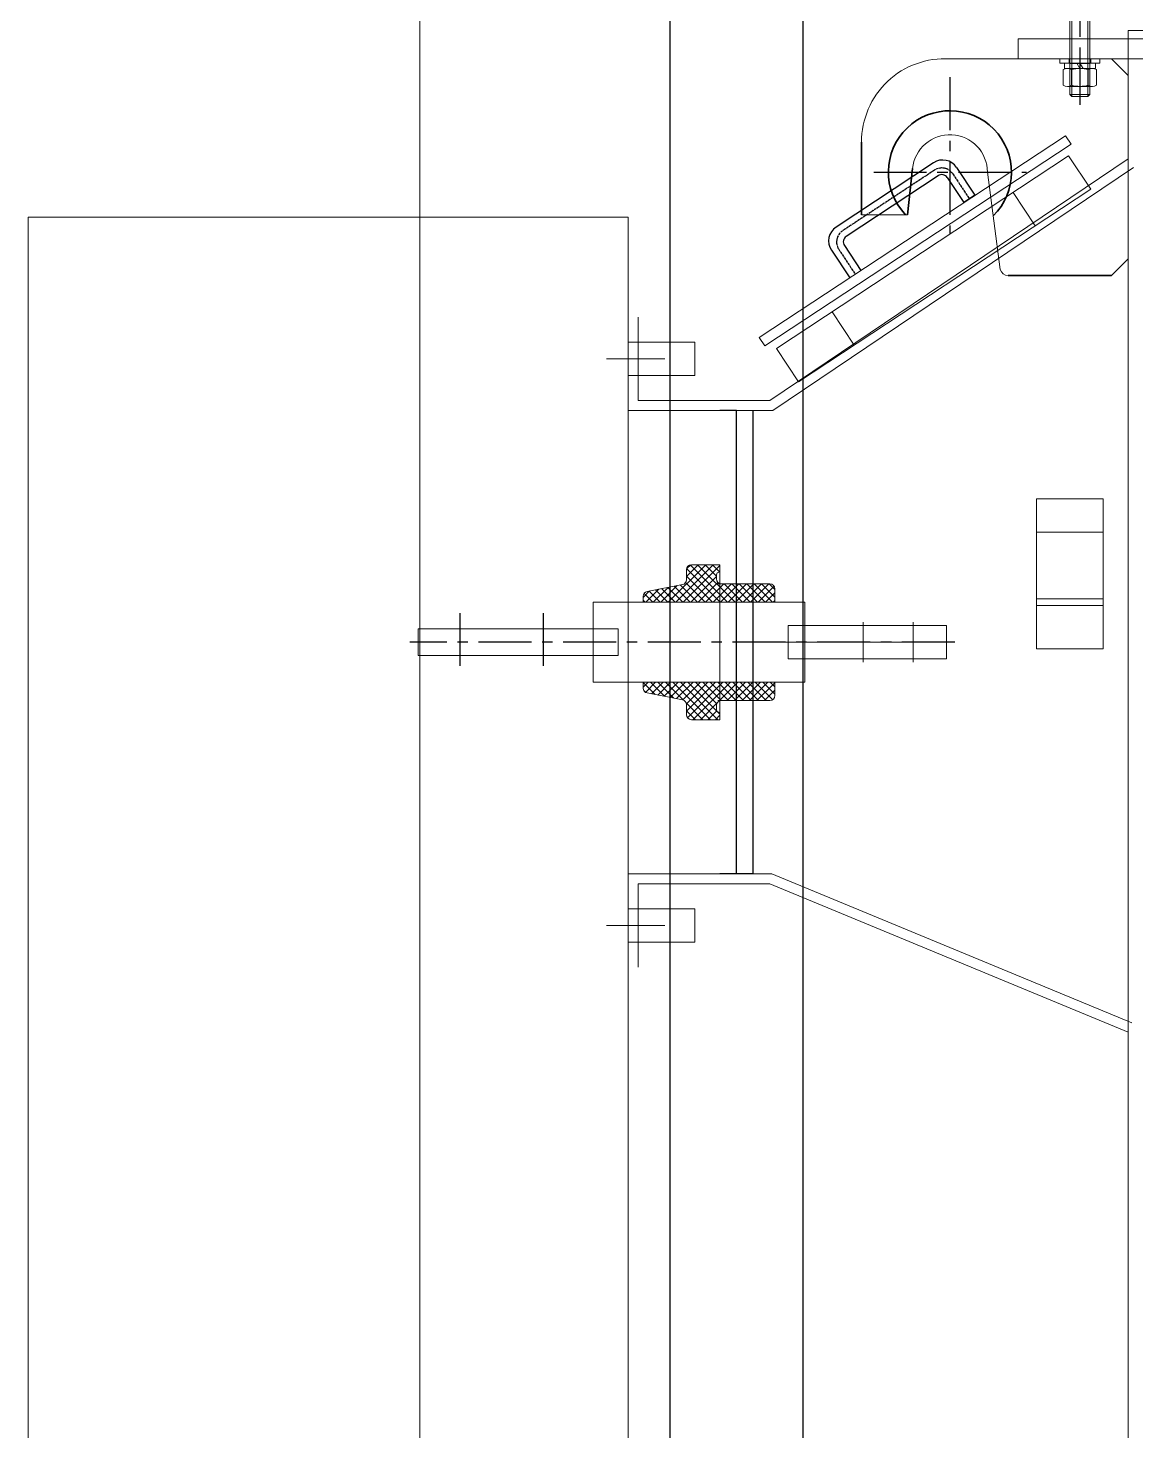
# Model space of a CAD drawing. Header units: millimetres. Extents: x 55614 to 110757, y -66981 to -47484.
# Drawn here: x 64867 to 65531, y -55973 to -55132 of the extents above; entities that cross this region are included whole.
import ezdxf

# ---------------------------------------------------------------- set-up
doc = ezdxf.new("R2010")
doc.units = ezdxf.units.MM
for name, pattern in [('ACAD_ISO02W100', [15, 12, -3]), ('CENTER', [50.8, 31.75, -6.35, 6.35, -6.35]), ('G', [2, 1.25, -0.25, 0.25, -0.25])]:
    doc.linetypes.add(name, pattern=pattern)
doc.layers.get('0').update_dxf_attribs({"lineweight": 15})
doc.layers.get('Defpoints').update_dxf_attribs({"lineweight": 15})
for name, color, linetype in [('00_COMPONENTS', 7, 'Continuous'), ('01', 7, 'Continuous'), ('05', 4, 'G'), ('CEN', 1, 'CENTER')]:
    doc.layers.add(name, color=color, linetype=linetype)
for name, color, linetype, lineweight in [('DAS', 3, 'ACAD_ISO02W100', 18), ('DIM', 5, 'Continuous', 18), ('THICK', 7, 'Continuous', 0), ('夹件', 2, 'Continuous', 18), ('标注', 1, 'Continuous', 18)]:
    doc.layers.add(name, color=color, linetype=linetype, lineweight=lineweight)

# ---------------------------------------------------------------- blocks, each defined once
blk = doc.blocks.new('A$C6BE85039')
h = blk.add_hatch()
h.set_pattern_fill('ANSI37', color=21)
h.set_pattern_definition([(225, (-345.7575, 2670.8186), (-2.245064, 2.245064), []), (135, (-345.7575, 2670.8186), (2.245064, 2.245064), [])])
edge = h.paths.add_edge_path()
edge.add_line((-608.03, 1386), (-608.03, 1378))
edge.add_ellipse((-611.03, 1378), major_axis=(-2.12, 2.12), ratio=1, start_angle=135, end_angle=225, ccw=False)
edge.add_line((-611.03, 1375), (-638.03, 1375))
edge.add_line((-638.03, 1375), (-640.03, 1375))
edge.add_line((-640.03, 1375), (-642.28, 1375))
edge.add_line((-642.28, 1375), (-642.28, 1373.98))
edge.add_ellipse((-640.03, 1372), major_axis=(-2.12, 2.12), ratio=1, start_angle=3.59038, end_angle=45)
edge.add_line((-643.03, 1372), (-643.03, 1369.5))
edge.add_ellipse((-641.53, 1369.5), major_axis=(1.06, 1.06), ratio=1, start_angle=135, end_angle=225)
edge.add_ellipse((-641.53, 1367.5), major_axis=(0.354, 0.354), ratio=1, start_angle=315, end_angle=405, ccw=False)
edge.add_line((-641.03, 1367.5), (-641.03, 1363.5))
edge.add_line((-641.03, 1363.5), (-658.03, 1363.5))
edge.add_ellipse((-658.03, 1366.5), major_axis=(2.12, 2.12), ratio=1, start_angle=135, end_angle=225, ccw=False)
edge.add_line((-661.03, 1366.5), (-661.03, 1372.52))
edge.add_ellipse((-664.03, 1372.52), major_axis=(-2.12, 2.12), ratio=1, start_angle=225, end_angle=304.11447)
edge.add_line((-663.46, 1375.47), (-684.59, 1379.53))
edge.add_ellipse((-684.03, 1382.48), major_axis=(-2.12, 2.12), ratio=1, start_angle=45, end_angle=124.11447, ccw=False)
edge.add_line((-687.03, 1382.48), (-687.03, 1386))
edge.add_line((-687.03, 1386), (-608.03, 1386))
edge = h.paths.add_edge_path()
edge.add_line((-687.03, 1434), (-687.03, 1437.52))
edge.add_ellipse((-684.03, 1437.52), major_axis=(-2.12, 2.12), ratio=1, start_angle=-34.11447, end_angle=45, ccw=False)
edge.add_line((-684.59, 1440.47), (-663.46, 1444.53))
edge.add_ellipse((-664.03, 1447.48), major_axis=(-2.12, 2.12), ratio=1, start_angle=145.88553, end_angle=225)
edge.add_line((-661.03, 1447.48), (-661.03, 1453.5))
edge.add_ellipse((-658.03, 1453.5), major_axis=(-2.12, 2.12), ratio=1, start_angle=-45, end_angle=45, ccw=False)
edge.add_line((-658.03, 1456.5), (-641.03, 1456.5))
edge.add_line((-641.03, 1456.5), (-641.03, 1452.5))
edge.add_ellipse((-641.53, 1452.5), major_axis=(-0.354, 0.354), ratio=1, start_angle=135, end_angle=225, ccw=False)
edge.add_ellipse((-641.53, 1450.5), major_axis=(-1.06, 1.06), ratio=1, start_angle=-45, end_angle=45)
edge.add_line((-643.03, 1450.5), (-643.03, 1448))
edge.add_ellipse((-640.03, 1448), major_axis=(2.12, 2.12), ratio=1, start_angle=135, end_angle=176.40962)
edge.add_line((-642.28, 1446.02), (-642.28, 1445))
edge.add_line((-642.28, 1445), (-634.28, 1445))
edge.add_line((-634.28, 1445), (-611.03, 1445))
edge.add_ellipse((-611.03, 1442), major_axis=(2.12, 2.12), ratio=1, start_angle=315, end_angle=405, ccw=False)
edge.add_line((-608.03, 1442), (-608.03, 1434))
edge.add_line((-608.03, 1434), (-687.03, 1434))
at = {"color": 21}
for p, q in [((-431, 1792.5), (-431, 1738.7)), ((-419, 1792.5), (-419, 1738.7)), ((396, 1777), (-396, 1777)), ((-396, 1777), (-396, 80)), ((462.01, 1772), (-462, 1772)), ((-462, 1772), (-462, 1760)), ((-503, 1760), (-406, 1760)), ((-462, 1760), (462.01, 1760)), ((-437, 1760), (-437, 1757.5)), ((-425, 1760), (-437, 1760)), ((-425, 1760), (-413, 1760)), ((-413, 1760), (-413, 1757.5)), ((-406, 1760), (-396, 1750)), ((-437, 1757.5), (-425, 1757.5)), ((-435.01, 1744.26), (-435.01, 1753.54)), ((-425, 1757.5), (-434.35, 1757.5)), ((-434.35, 1757.5), (-434.35, 1754.3)), ((-434.35, 1754.3), (-425, 1754.3)), ((-432.51, 1754.3), (-417.49, 1754.3)), ((-431, 1757.25), (-419, 1757.25)), ((-430.01, 1744.26), (-430.01, 1753.54)), ((-425, 1754.3), (-426.85, 1757.5)), ((-425, 1757.5), (-415.65, 1757.5)), ((-425, 1757.5), (-423.15, 1754.3)), ((-413, 1757.5), (-425, 1757.5)), ((-415.65, 1754.3), (-425, 1754.3)), ((-419.99, 1744.26), (-419.99, 1753.54)), ((-415.65, 1757.5), (-415.65, 1754.3)), ((-414.98, 1744.26), (-414.98, 1753.54)), ((-432.51, 1743.5), (-417.49, 1743.5)), ((-396, 1750), (-396, 1640)), ((-419, 1738.7), (-431, 1738.7)), ((-429.8, 1737.5), (-431, 1738.7)), ((-420.2, 1737.5), (-429.8, 1737.5)), ((-420.2, 1737.5), (-419, 1738.7)), ((-617.35, 1592.75), (-433.65, 1713.79)), ((-430.34, 1708.79), (-614.05, 1587.74)), ((-433.65, 1713.79), (-430.34, 1708.79)), ((-607.12, 1586.32), (-431.76, 1701.86)), ((-431.76, 1701.86), (-418.54, 1681.83)), ((-396, 1699.98), (-611.03, 1555)), ((-392.8, 1694.9), (-609.29, 1549)), ((-472.83, 1633.69), (-480.5, 1692)), ((-396, 1699.98), (-396, 1176.02)), ((-418.54, 1681.83), (-593.89, 1566.29)), ((-465.14, 1679.87), (-451.93, 1659.81)), ((-528.38, 1666.5), (-556, 1666.5)), ((-573.72, 1608.33), (-560.5, 1588.27)), ((-696.03, 1549), (-696.03, 1605)), ((-690.03, 1555), (-690.03, 1605)), ((-614.05, 1587.74), (-617.35, 1592.75)), ((-656.03, 1590), (-696.03, 1590)), ((-696.03, 1590), (-696.03, 1570)), ((-656.03, 1570), (-656.03, 1590)), ((-593.89, 1566.29), (-607.12, 1586.32)), ((-674.03, 1580), (-709.09, 1580)), ((-696.03, 1570), (-656.03, 1570)), ((-609.29, 1549), (-696.03, 1549)), ((-611.03, 1555), (-690.03, 1555)), ((-451, 1476), (-451, 1496)), ((-451, 1496), (-411, 1496)), ((-411, 1496), (-411, 1476)), ((-451, 1436), (-451, 1476)), ((-451, 1476), (-411, 1476)), ((-411, 1476), (-451, 1476)), ((-411, 1476), (-411, 1436)), ((-641.03, 1456.5), (-658.03, 1456.5)), ((-641.03, 1452.5), (-641.03, 1456.5)), ((-641.03, 1456.5), (-641.03, 1363.5)), ((-661.03, 1453.5), (-661.03, 1447.48)), ((-661.03, 1447.48), (-661.03, 1453.5)), ((-643.03, 1448), (-643.03, 1450.5)), ((-684.59, 1440.47), (-663.46, 1444.53)), ((-684.59, 1440.47), (-663.46, 1444.53)), ((-642.28, 1445), (-634.28, 1445)), ((-611.03, 1445), (-640.28, 1445)), ((-611.03, 1445), (-640.03, 1445)), ((-608.03, 1434), (-608.03, 1442)), ((-608.03, 1434), (-608.03, 1442)), ((-590.03, 1434), (-717.03, 1434)), ((-717.03, 1434), (-717.03, 1386)), ((-590.03, 1434), (-717.03, 1434)), ((-717.03, 1434), (-717.03, 1386)), ((-687.03, 1434), (-687.03, 1437.52)), ((-687.03, 1434), (-687.03, 1437.52)), ((-674.03, 1434), (-649.03, 1434)), ((-590.03, 1434), (-590.03, 1386)), ((-590.03, 1434), (-590.03, 1386)), ((-590.03, 1434), (-590.03, 1386)), ((-411, 1436), (-451, 1436)), ((-505.03, 1420), (-600.03, 1420)), ((-600.03, 1420), (-600.03, 1400)), ((-505.03, 1420), (-600.03, 1420)), ((-600.03, 1420), (-600.03, 1400)), ((-555.03, 1422), (-555.03, 1398)), ((-525.03, 1422), (-525.03, 1398)), ((-505.03, 1420), (-505.03, 1400)), ((-505.03, 1420), (-505.03, 1400)), ((-525.03, 1410), (-611.11, 1410)), ((-505.03, 1400), (-600.03, 1400)), ((-505.03, 1400), (-600.03, 1400)), ((-590.03, 1386), (-717.03, 1386)), ((-590.03, 1386), (-717.03, 1386)), ((-687.03, 1386), (-687.03, 1382.48)), ((-687.03, 1386), (-687.03, 1382.48)), ((-674.03, 1386), (-649.03, 1386)), ((-608.03, 1386), (-608.03, 1378)), ((-608.03, 1386), (-608.03, 1378)), ((-684.59, 1379.53), (-663.46, 1375.47)), ((-684.59, 1379.53), (-663.46, 1375.47)), ((-661.03, 1372.52), (-661.03, 1366.5)), ((-661.03, 1372.52), (-661.03, 1366.5)), ((-642.28, 1375), (-634.28, 1375)), ((-611.03, 1375), (-640.03, 1375)), ((-611.03, 1375), (-638.03, 1375)), ((-643.03, 1372), (-643.03, 1369.5)), ((-641.03, 1367.5), (-641.03, 1363.5)), ((-641.03, 1365.03), (-641.03, 1363.5)), ((-641.03, 1363.5), (-658.03, 1363.5)), ((-641.03, 1363.5), (-658.03, 1363.5)), ((-609.9, 1271), (-696.03, 1271)), ((-696.03, 1271), (-696.03, 1215)), ((-611.03, 1265), (-690.03, 1265)), ((-690.03, 1265), (-690.03, 1215)), ((-396, 1176.02), (-611.03, 1265)), ((-393.84, 1181.62), (-609.9, 1271)), ((-696.03, 1250), (-656.03, 1250)), ((-696.03, 1230), (-696.03, 1250)), ((-656.03, 1250), (-656.03, 1230)), ((-674.03, 1240), (-709.09, 1240)), ((-656.03, 1230), (-696.03, 1230))]:
    blk.add_line(p, q, dxfattribs=at)
at = {"color": 21, "lineweight": 35}
for p, q in [((-556, 1666.5), (-556, 1710)), ((-528.38, 1666.5), (-525.39, 1694.19)), ((-396, 1640), (-406, 1630)), ((-406, 1630), (-468, 1630))]:
    blk.add_line(p, q, dxfattribs=at)
at = {"color": 21}
blk.add_lwpolyline([(-822.03, 1418), (-822.03, 1402), (-702.03, 1402), (-702.03, 1418)], close=True, dxfattribs=at)
for centre, radius, start, end in [((-506.13, 1710.23), 49.87, 86.39677, 180.26655), ((-432.51, 1749.78), 4.52, 56.39693, 123.60307), ((-425, 1737.34), 16.96, 72.82938, 107.17062), ((-417.49, 1749.78), 4.52, 56.39693, 123.60307), ((-432.51, 1748.02), 4.52, 236.39693, 303.60307), ((-425, 1760.46), 16.96, 252.82938, 287.17062), ((-417.49, 1748.02), 4.52, 236.39693, 303.60307), ((-503, 1692), 22.5, 0, 174.42428), ((-468, 1635), 5, 195.19071, 270), ((-658.03, 1453.5), 3, 90, 180), ((-641.53, 1450.5), 1.5, 90, 180), ((-640.03, 1448), 3, 180, 270), ((-641.53, 1452.5), 0.5, 270, 0), ((-684.03, 1437.52), 3, 100.88553, 180), ((-684.03, 1437.52), 3, 100.88553, 180), ((-664.03, 1447.48), 3, 280.88553, 0), ((-611.03, 1442), 3, 0, 90), ((-611.03, 1442), 3, 0, 90), ((-684.03, 1382.48), 3, 180, 259.11447), ((-684.03, 1382.48), 3, 180, 259.11447), ((-664.03, 1372.52), 3, 0, 79.11447), ((-640.03, 1372), 3, 90, 180), ((-611.03, 1378), 3, 270, 0), ((-611.03, 1378), 3, 270, 0), ((-658.03, 1366.5), 3, 180, 270), ((-641.53, 1369.5), 1.5, 180, 270), ((-641.53, 1367.5), 0.5, 0, 90)]:
    blk.add_arc(centre, radius, start, end, dxfattribs=at)
at = {"color": 21, "lineweight": 35}
blk.add_arc((-503, 1692), 36.9, 314.69399, 223.71383, dxfattribs=at)
at = {"color": 21, "lineweight": 18}
blk.add_point((-485.39, 1706.01), dxfattribs=at)
at = {"layer": '00_COMPONENTS', "color": 21, "linetype": 'Continuous'}
for p, q in [((-631.03, 1549), (-641.03, 1549)), ((-631.03, 1271), (-631.03, 1549)), ((-621.03, 1271), (-621.03, 1549)), ((-621.03, 1271), (-641.03, 1271))]:
    blk.add_line(p, q, dxfattribs=at)
at = {"layer": '01', "color": 21}
for p, q in [((-512.84, 1697.66), (-571.25, 1659.09)), ((-498.98, 1694.83), (-487.98, 1678.17)), ((-510.1, 1689.89), (-565.17, 1653.52)), ((-504.56, 1688.75), (-494.66, 1673.76)), ((-487.98, 1678.17), (-494.66, 1673.76)), ((-574.09, 1645.24), (-563.08, 1628.57)), ((-566.31, 1647.98), (-556.41, 1632.98))]:
    blk.add_line(p, q, dxfattribs=at)
for centre, radius, start, end in [((-507.33, 1689.32), 10, 33.43738, 123.43738), ((-507.89, 1686.55), 4, 33.43738, 123.43738), ((-565.74, 1650.75), 10, 123.43738, 213.43738), ((-562.97, 1650.18), 4, 123.43738, 213.43738)]:
    blk.add_arc(centre, radius, start, end, dxfattribs=at)
at = {"layer": '05', "color": 21}
for p, q in [((-512.3, 1693.22), (-567.38, 1656.86)), ((-501.22, 1690.96), (-491.32, 1675.96)), ((-569.65, 1645.77), (-559.75, 1630.78))]:
    blk.add_line(p, q, dxfattribs=at)
for centre, start, end in [((-507.89, 1686.55), 33.43738, 123.43738), ((-562.97, 1650.18), 123.43738, 213.43738)]:
    blk.add_arc(centre, 8, start, end, dxfattribs=at)
at = {"layer": 'CEN', "color": 21}
for p, q in [((-425, 1805), (-425, 1732.5)), ((-425, 1765), (-425, 1752.5)), ((-425, 1762.5), (-425, 1749.3)), ((-425, 1759.3), (-425, 1738.5)), ((-503, 1749.03), (-503, 1654.8)), ((-548.73, 1692), (-456.98, 1692)), ((-797.03, 1427.49), (-797.03, 1392.51)), ((-747.03, 1427.49), (-747.03, 1392.51)), ((-500.03, 1410), (-827.03, 1410)), ((-500.03, 1410), (-827.03, 1410))]:
    blk.add_line(p, q, dxfattribs=at)
at = {"layer": 'DAS', "color": 21}
for p, q in [((-431.5, 1760), (-431.5, 1757.5)), ((-418.5, 1760), (-418.5, 1757.5))]:
    blk.add_line(p, q, dxfattribs=at)
at = {"layer": 'Defpoints', "color": 21, "linetype": 'ByBlock'}
for p in [(-547.27, 1738.31), (-556, 1710)]:
    blk.add_point(p, dxfattribs=at)
at = {"layer": 'DIM', "color": 21}
for p, q in [((-429.8, 1787.25), (-429.8, 1737.5)), ((-420.2, 1787.25), (-420.2, 1737.5))]:
    blk.add_line(p, q, dxfattribs=at)
at = {"layer": '夹件', "color": 21}
for p, q in [((-451, 1432), (-451, 1436)), ((-451, 1436), (-411, 1436)), ((-451, 1406), (-451, 1436)), ((-451, 1436), (-411, 1436)), ((-411, 1432), (-451, 1432)), ((-411, 1436), (-411, 1432)), ((-411, 1436), (-411, 1406)), ((-411, 1406), (-451, 1406))]:
    blk.add_line(p, q, dxfattribs=at)
at = {"layer": '标注', "color": 21}
for p in [(-503, 1710), (-503, 1692)]:
    blk.add_point(p, dxfattribs=at)
blk = doc.blocks.new('2-1725')
at = {"color": 5}
blk.add_lwpolyline([(-15860.11, -73759.95), (-16220.11, -73759.95), (-16220.11, -72324.95), (-15860.11, -72324.95)], close=True, dxfattribs=at)

msp = doc.modelspace()

# ---------------------------------------------------------------- linework, layer by layer
msp.add_lwpolyline([(65251.628, -56910.185), (65101.628, -56910.185), (65101.628, -54388.185), (65251.628, -54388.185)], close=True)
at = {"layer": 'THICK', "lineweight": -3}
msp.add_lwpolyline([(65251.628, -56910.185), (65331.628, -56910.185), (65331.628, -54388.185), (65251.628, -54388.185)], close=True, dxfattribs=at)

# ---------------------------------------------------------------- block references
for name, p in [('2-1725', (81086.76, 17079.761)), ('A$C6BE85039', (65922.653, -56910.185))]:
    msp.add_blockref(name, p, dxfattribs=at)

doc.saveas('drawing.dxf')
